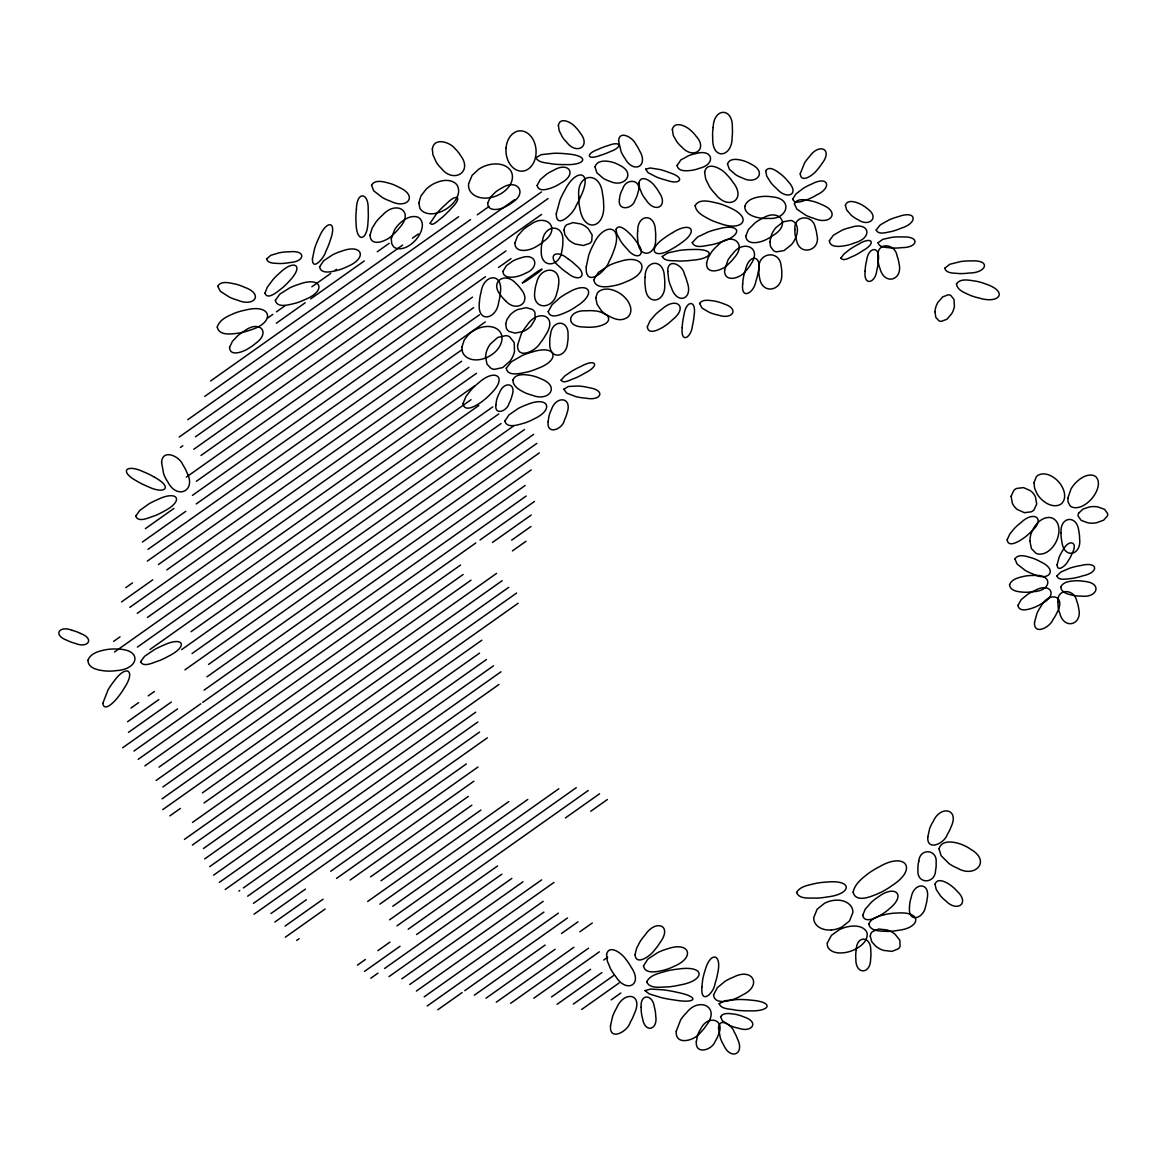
<?xml version="1.0" encoding="UTF-8"?>
<svg xmlns="http://www.w3.org/2000/svg" width="1166" height="1166" viewBox="0 0 1166 1166"><rect width="100%" height="100%" fill="white"/><g stroke="black" fill="none" stroke-linecap="round" stroke-linejoin="round"><path stroke-width="1.5" d="M558.499 285.16C561.925 265.367 539.887 265.848 536.593 282.959A36.554 32.123 -21.5 0 0 534.903 290.8C531.463 310.608 553.515 310.127 556.809 293.001A36.554 32.123 -21.5 0 0 558.499 285.16M267.889 317.881L272.873 314.354M276.415 311.847L284.766 305.944M311.847 286.778L330.707 273.427M334.963 270.425L336.537 269.302M276.284 323.23L305.201 302.766M310.681 298.89L364.288 260.951M377.259 251.769L389.153 243.344M210.638 380.961L402.62 245.093M412.429 238.156L418.332 233.972M204.735 396.425L458.661 216.716M187.799 419.687L470.568 219.572M477.288 214.821L488.977 206.542M179.214 437.031L514.585 199.692M180.409 447.467L182.814 445.762M195.422 436.842L541.505 191.924M193.76 449.304L548.093 198.541M200.989 455.469L512.603 234.949M513.332 234.424L541.563 214.442M186.312 477.127L505.986 250.909M196.369 481.281L485.479 276.692M498.509 267.466L511.029 258.619M145.356 528.664L173.953 508.434M192.434 495.361L472.536 297.126M142.427 542.015L185.802 511.32M196.223 503.945L473.673 307.605M147.98 549.375L479.488 314.776M147.31 561.123L465.744 335.779M466.677 335.123L485.318 321.933M125.768 587.649L132.487 582.898M158.43 564.533L461.342 350.164M121.541 601.918L152.746 579.837M166.782 569.912L461.678 361.212M129.834 607.34L468.907 367.377M137.238 613.374L476.486 373.295M113.612 641.373L120.054 636.811M147.397 617.47L474.577 385.917M114.487 652.027L471.006 399.719M137.384 647.115L478.862 405.447M149.962 649.477L492.795 406.861M191.049 631.695L498.727 413.945M181.619 649.637L501.089 423.564M192.04 653.543L513.681 425.925M130.927 708.083L138.681 702.588M148.199 695.854L154.378 691.482M184.957 669.838L524.525 429.525M127.531 721.754L158.853 699.585M208.539 664.431L533.634 434.364M128.435 732.394L171.315 702.049M206.98 676.805L536.899 443.342M122.605 747.8L177.582 708.899M204.079 690.141L539.319 452.904M133.959 751.05L200.785 703.754M202.724 702.384L531.244 469.898M138.171 759.343L525.181 485.464M144.846 765.902L526.172 496.046M159.013 767.155L475.83 542.948M479.998 540.004L534.509 501.424M156.098 780.491L460.57 565.029M492.431 542.481L531.23 515.022M162.832 787.006L463.106 574.517M511.626 540.179L530.967 526.493M162.074 798.827L471.035 580.172M512.413 550.906L526.041 541.257M162.73 809.641L496.585 573.38M169.857 815.879L180.336 808.461M202.403 792.851L502.196 580.683M204.021 802.98L508.74 587.343M192.448 822.453L516.611 593.042M184.432 839.403L518.156 603.23M192.39 845.044L481.835 640.207M203.423 848.527L479.547 653.12M204.662 858.919L486.455 659.504M209.749 866.6L493.524 665.786M213.553 875.2L500.972 671.791M219.368 882.356L498.975 684.471M225.198 889.512L475.728 712.207M238.913 891.072L239.744 890.489M243.373 887.924L477.841 722.002M247.658 896.173L479.576 732.044M253.474 903.329L487.359 737.816M254.013 914.231L466.385 763.934M270.949 913.532L305.463 889.104M330.692 871.25L477.943 767.039M274.855 922.044L306.381 899.729M336.522 878.406L473.877 781.191M285.043 926.11L323.055 899.219M350.106 880.068L468.324 796.407M285.349 937.173L325.168 908.999M370.54 876.89L471.851 805.196M296.689 940.423L299.094 938.732M381.02 880.753L480.946 810.035M367.669 901.478L508.857 801.567M379.868 904.131L527.775 799.453M392.767 906.273L558.82 788.755M389.604 919.799L576.295 787.662M396.965 925.862L588.218 790.519M357.452 965.113L365.381 959.501M377.886 950.64L389.954 942.099M408.173 929.215L497.532 865.974M565.393 817.949L599.572 793.769M364.448 971.424L380.291 960.23M381.107 959.633L400.04 946.238M416.612 934.52L501.876 874.179M590.768 811.259L607.34 799.541M370.773 978.23L378.017 973.114M384.561 968.48L511.845 878.406M388.992 976.612L522.98 881.802M401.818 978.828L541.651 879.864M409.762 984.483L553.937 882.458M416.408 991.056L543.196 901.333M424.162 996.843L543.895 912.118M427.222 1005.967L558.397 913.138M437.76 1009.785L462.115 992.543M464.738 990.692L567.536 917.948M474.3 995.21L545.163 945.058M561.473 933.514L577.986 921.825M485.989 998.213L555.176 949.255M579.793 931.823L592.284 922.991M496.279 1002.206L573.861 947.302M510.621 1003.343L588.568 948.177M533.809 998.213L599.353 951.82M551.489 996.974L590.623 969.281M603.697 960.026L607.719 957.184M557.042 1004.334L601.889 972.59M573.308 1004.086L614.263 975.111M581.645 1009.465L619.131 982.953M611.173 999.86L620.837 993.024M672.767 232.559C690.782 221.015 699.658 230.635 680.638 243.388A62.891 55.268 -21.5 0 1 672.753 248.475C654.738 260.018 645.862 250.399 664.882 237.645A62.891 55.268 -21.5 0 1 672.767 232.559M599.849 155.53C587.533 160.383 585.215 154.058 597.619 149.554A66.826 58.723 -21.5 0 1 608.39 145.488C620.706 140.62 623.023 146.96 610.62 151.449A66.826 58.723 -21.5 0 1 599.849 155.515M831.387 929.972C825.484 930.439 818.663 928.763 815.296 923.501A13.351 11.733 -21.5 0 1 813.751 917.598L817.147 909.232L824.42 903.358A24.428 21.469 -21.5 0 1 835.25 900.21C841.152 899.744 847.973 901.42 851.34 906.682A13.351 11.733 -21.5 0 1 852.885 912.57L849.489 920.951L842.216 926.824A24.428 21.469 -21.5 0 1 831.387 929.972M72.059 630.325C59.758 625.195 52.31 634.77 66.841 640.265A46.494 40.868 -21.5 0 0 75.411 643.428C87.698 648.573 95.16 638.983 80.614 633.488M154.524 477.244C173.442 487.446 164.916 494.763 148.271 486.747A87.304 76.723 -21.5 0 1 137.18 481.296C118.247 471.093 126.773 463.776 143.433 471.793A87.304 76.723 -21.5 0 1 154.524 477.244M567.609 258.575C556.124 248.664 546.154 256.097 559.578 266.737A63.97 56.216 -21.5 0 0 567.58 273.106C579.065 283.017 589.034 275.57 575.61 264.944A63.97 56.216 -21.5 0 0 567.609 258.575M505.534 300.697C516.13 313.071 532.468 302.664 520.881 289.008A36.889 32.415 -21.5 0 0 516.028 283.542C505.432 271.182 489.108 281.574 500.68 295.231A36.889 32.415 -21.5 0 0 505.534 300.697M72.059 630.325A46.494 40.868 -21.5 0 1 80.614 633.488M718.533 1028.427L720.369 1038.104A51.246 45.037 -21.5 0 0 723.576 1044.882C730.455 1060.652 745.234 1054.268 737.335 1038.615A51.246 45.037 -21.5 0 0 734.128 1031.852C732.263 1025.191 718.752 1016.475 718.533 1028.427M1029.855 540.674L1031.371 548.574L1036.093 553.34A9.43 8.279 -21.5 0 0 1039.795 554.171C1046.893 554.083 1052.548 548.414 1055.74 542.525A30.753 27.037 -21.5 0 0 1058.509 534.83C1059.763 528.941 1058.713 521.187 1052.723 518.287A9.43 8.279 -21.5 0 0 1049.021 517.456C1041.923 517.544 1036.268 523.213 1033.076 529.102A30.753 27.037 -21.5 0 0 1030.292 536.812L1029.855 540.674M418.827 202.942L419.833 208.044A11.514 10.115 -21.5 0 0 422.369 211.163C428.651 215.695 437.25 213.742 443.663 210.478A30.316 26.643 -21.5 0 0 451.242 205.114C456.168 200.479 460.716 193.017 457.67 186.166A11.514 10.115 -21.5 0 0 455.134 183.062C448.852 178.515 440.252 180.482 433.839 183.732A30.316 26.643 -21.5 0 0 426.26 189.096L420.941 195.903L418.827 202.942M535.894 157.774C538.619 163.182 546.927 162.628 552.145 163.925A92.945 81.693 -21.5 0 0 565.539 164.581C585.915 165.412 590.127 155.719 567.186 153.912A92.945 81.693 -21.5 0 0 553.792 153.271L541.155 154.67L535.894 157.774M677.067 165.499C678.131 172.087 687.459 170.892 692.342 170.236A35.344 31.059 -21.5 0 0 699.585 168.239C716.186 164.289 713.024 148.519 696.044 153.591A35.344 31.059 -21.5 0 0 688.8 155.588L680.857 159.931L677.067 165.499M724.552 270.454C724.275 283.557 741.43 277.945 745.949 270.731A34.266 30.112 -21.5 0 0 750.86 264.157C762.666 247.352 742.771 239.292 732.729 253.78A34.266 30.112 -21.5 0 0 727.832 260.353L724.552 270.454M876.191 229.935C878.45 235.547 887.253 232.049 891.771 231.451A56.813 49.919 -21.5 0 0 901.129 228.186C917.875 223.26 917.19 209.822 898.534 216.599A56.813 49.919 -21.5 0 0 889.177 219.864L880.388 224.776L876.191 229.935M217.751 286.326L220.418 291.354L229.571 297.228A56.711 49.832 -21.5 0 0 237.602 300.158C254.261 307.401 264.259 294.196 244.321 287.186A56.711 49.832 -21.5 0 0 236.29 284.256C230.708 283.251 221.059 279.957 217.751 286.326M618.578 140.969L621.128 151.769A50.08 44.002 -21.5 0 0 625.02 158.474C633.357 174.011 649.01 166.461 639.551 150.706A50.08 44.002 -21.5 0 0 635.674 144.001C633.036 137.807 619.306 129.455 618.578 140.969M865.128 271.022C863.394 286.807 875.549 282.988 876.788 270.454A54.408 47.806 -21.5 0 0 878.246 261.067C880.665 245.254 868.262 246.478 866.63 260.499A54.408 47.806 -21.5 0 0 865.172 269.885L865.128 271.022M485.537 356.913L487.024 364.215L490.915 368.237A10.086 8.862 -21.5 0 0 494.486 369.36L502.735 367.538L510.183 360.921A26.556 23.349 -21.5 0 0 514.468 351.636L514.25 342.615L509.571 336.726A10.086 8.862 -21.5 0 0 505.986 335.604L497.751 337.44L490.303 344.043A26.556 23.349 -21.5 0 0 486.018 353.327L485.537 356.913M769.895 241.77L770.551 246.609L773.495 250.617A8.249 7.244 -21.5 0 0 776.527 251.871L784.033 250.559L791.423 244.685A27.532 24.195 -21.5 0 0 795.912 237.223C797.923 232.296 798.564 225.3 793.813 221.7A8.249 7.244 -21.5 0 0 790.781 220.447L783.275 221.759L775.886 227.647A27.532 24.195 -21.5 0 0 771.396 235.095L769.895 241.77M495.841 405.01C494.603 416.218 507.458 410.694 508.974 403.553A34.718 30.52 -21.5 0 0 511.991 395.828C516.757 382.433 503.639 381.282 499.529 392.694A34.718 30.52 -21.5 0 0 496.512 400.404L495.841 405.01M792.676 199.138C794.746 205.114 803.884 200.494 808.111 199.299A51.872 45.591 -21.5 0 0 816.608 194.984C832.349 187.857 828.472 175.192 811.944 183.922A51.872 45.591 -21.5 0 0 803.447 188.222L795.81 194.066L792.676 199.138M909.509 906.769C907.687 923.749 923.895 918.823 925.629 906.055A40.183 35.315 -21.5 0 0 927.13 899.03C930.73 881.583 913.721 882.166 911.185 897.456A40.183 35.315 -21.5 0 0 909.669 904.481L909.509 906.769M635.033 954.648C636.053 966.541 650.847 955.522 654.272 950.363A52.12 45.809 -21.5 0 0 659.679 943.119C673.205 925.352 655.875 918.706 645.221 934.826A52.12 45.809 -21.5 0 0 639.813 942.07L636.636 948.25L635.033 954.648M646.693 981.83C649.826 989.54 661.807 986.742 668.526 986.902A78.749 69.202 -21.5 0 0 679.865 985.008C705.619 980.679 705.926 964.938 678.175 969.063A78.749 69.202 -21.5 0 0 666.835 970.943C659.839 973.202 650.191 974.557 646.693 981.83M745.774 236.042C746.517 245.924 760.276 242.674 766.164 239.569A36.554 32.123 -21.5 0 0 773.656 235.022C791.685 224.207 779.048 207.665 762.447 218.406A36.554 32.123 -21.5 0 0 754.941 222.954L748.412 229.571L745.774 236.042M595.797 297.869L597.05 304.195L601.248 310.55A34.732 30.52 -21.5 0 0 607.632 315.767C612.675 323.754 598.289 326.888 592.692 327.107A42.85 37.662 -21.5 0 1 584.326 327.034C563.892 327.063 567.929 309.748 586.061 310.812A42.85 37.662 -21.5 0 1 594.412 310.885C605.868 310.928 615.152 324.644 626.9 317.75A8.118 7.142 -21.5 0 0 629.494 315.17C632.89 309.456 629.494 302.446 625.428 298.073A34.732 30.52 -21.5 0 0 619.029 292.841C613.418 289.489 605.795 287.317 599.761 290.859A8.118 7.142 -21.5 0 0 597.181 293.438L595.797 297.869M695.14 205.653C696.102 212.955 704.279 216.424 710.007 219.631A73.152 64.29 -21.5 0 0 720.151 223.493C742.072 231.961 754.315 218.042 728.852 207.271A73.152 64.29 -21.5 0 0 718.693 203.423C711.624 202.053 699.454 197.652 695.14 205.653M696.321 1041.617C695.053 1055.157 712.178 1050.216 715.181 1041.311A31.395 27.59 -21.5 0 0 718.358 1034.912C725.791 1018.516 707.121 1014.916 700.795 1028.849A31.395 27.59 -21.5 0 0 697.618 1035.248L696.321 1041.617M701.874 987.15C700.547 1005.588 713.84 993.315 715.122 983.332A74.493 65.471 -21.5 0 0 717.673 973.26C722.22 953.453 710.356 951.019 705.124 970.272A74.493 65.471 -21.5 0 0 702.588 980.344L701.874 987.15M853.118 892.136C856.004 904.146 873.553 895.575 880.869 892.369A71.199 62.57 -21.5 0 0 892.019 885.606C918.735 868.466 904.976 851.559 879.324 866.804A71.199 62.57 -21.5 0 0 868.189 873.567C861.995 878.435 854.751 883.974 853.118 892.136M862.709 915.295C864.56 924.405 877.43 917.132 882.225 914.173A49.074 43.127 -21.5 0 0 889.41 908.708C906.754 894.628 894.92 884.44 878.698 896.639A49.074 43.127 -21.5 0 0 871.512 902.105L865.259 909.159L862.709 915.295M264.944 293.205C267.801 300.974 278.732 290.494 282.638 287.667A67.103 58.97 -21.5 0 0 289.153 281.239C305.055 264.799 293.788 258.939 279.446 273.223A67.103 58.97 -21.5 0 0 272.931 279.665L267.262 287.273L264.944 293.205M667.783 271.503L668.73 280.015A53.14 46.698 -21.5 0 0 671.368 287.594C677.082 305.419 693.653 299.268 687.109 281.968A53.14 46.698 -21.5 0 0 684.471 274.389C683.159 265.003 667.171 257.074 667.783 271.503M682.197 327.631C680.623 344.466 691.453 337.338 692.415 325.795A71.694 63.008 -21.5 0 0 694.047 315.724C696.904 298.962 685.797 300.172 683.961 315.17A71.694 63.008 -21.5 0 0 682.329 325.227L682.197 327.631M870.244 936.152L871.76 941.691L875.753 946.194A26.687 23.466 -21.5 0 0 883.624 950.407L892.063 951.369L898.388 948.789A6.865 6.034 -21.5 0 0 900.079 946.384L899.875 940.306L895.065 934.199A26.687 23.466 -21.5 0 0 887.195 929.987L878.77 929.025L872.445 931.605A6.865 6.034 -21.5 0 0 870.74 934.01L870.244 936.152M1057.096 564.84C1057.373 573.308 1066.686 564.533 1068.129 560.904A44.556 39.148 -21.5 0 0 1072.108 553.544C1078.827 541.024 1068.377 539.086 1063.042 550.046A44.556 39.148 -21.5 0 0 1059.063 557.406L1057.096 564.84M217.255 327.136C219.208 336.537 232.879 333.811 239.875 332.951A57.994 50.969 -21.5 0 0 250.675 329.905C275.657 322.472 271.911 303.32 245.691 310.025A57.994 50.969 -21.5 0 0 234.891 313.071C228.172 316.015 219.427 319.367 217.255 327.136M548.122 421.626C546.417 435.661 562.843 429.35 564.475 419.949A36.948 32.473 -21.5 0 0 566.953 413.347C572.914 396.775 555.993 395.318 551.416 409.674A36.948 32.473 -21.5 0 0 548.938 416.277L548.122 421.626M514.818 243.169C515.27 254.159 530.443 250.486 536.491 246.449A36.671 32.225 -21.5 0 0 543.852 241.245C561.633 228.536 546.417 212.562 530.355 224.659A36.671 32.225 -21.5 0 0 523.009 229.862L517.529 236.1L514.818 243.169M578.744 196.121L578.7 197.856A61.711 54.234 -21.5 0 0 579.837 208.291C583.86 233.856 605.65 228.142 603.624 204.298A61.711 54.234 -21.5 0 0 602.501 193.862C600.403 170.498 576.587 172.918 578.744 196.121M641.154 1007.22L641.154 1009.45A47.66 41.889 -21.5 0 0 642.568 1018.588C644.973 1033.557 658.134 1029.928 655.715 1015.878A47.66 41.889 -21.5 0 0 654.301 1006.754C652.741 994.263 640.017 993.199 641.154 1007.22M927.786 836.94C926.678 851.778 944.533 843.455 947.2 834.667A42.034 36.933 -21.5 0 0 950.902 827.277C959.968 808.65 940.496 804.992 933.383 821.141A42.034 36.933 -21.5 0 0 929.666 828.545L927.786 836.94M479.415 302.402C476.675 323.682 496.643 319.63 498.64 302.315A51.246 45.037 -21.5 0 0 500.199 293.628C503.989 272.144 483.54 273.369 481.062 292.287A51.246 45.037 -21.5 0 0 479.503 300.974L479.415 302.402M563.95 229.979L564.927 234.789L568.294 239.482A24.705 21.717 -21.5 0 0 575.45 244.073L583.466 245.501L589.836 243.271A7.127 6.267 -21.5 0 0 591.73 240.983L592.153 234.949L588.174 228.623A24.705 21.717 -21.5 0 0 581.018 224.018L573.002 222.604L566.632 224.819A7.127 6.267 -21.5 0 0 564.738 227.122L563.95 229.979M616.027 229.396L616.901 233.958L620.574 240.925A67.118 58.985 -21.5 0 0 627.119 248.956C636.651 261.505 647.626 255.267 636.753 242.134A67.118 58.985 -21.5 0 0 630.208 234.104C627.235 231.291 618.723 222.75 616.027 229.396M877.969 256.637L878.173 261.461A39.411 34.63 -21.5 0 0 880.053 268.734C884.644 286.02 903.358 280 898.957 263.312A39.411 34.63 -21.5 0 0 897.091 256.039C895.284 243.096 876.395 241.595 877.969 256.637M939.053 848.877L941.108 855.669L948.978 863.569A47.31 41.582 -21.5 0 0 957.359 868.116C974.893 878.639 991.508 861.193 970.812 849.344A47.31 41.582 -21.5 0 0 962.431 844.796C955.406 841.881 941.618 838.922 939.053 848.877M1061.089 532.891L1061.06 534.13A42.442 37.297 -21.5 0 0 1061.862 541.607C1063.844 559.651 1081.844 555.351 1079.599 538.634A42.442 37.297 -21.5 0 0 1078.812 531.171C1077.224 514.366 1059.661 516.276 1061.089 532.891M537.162 185.438C538.532 193.046 549.55 188.717 554.229 186.793A40.11 35.242 -21.5 0 0 561.123 182.945C577.666 174.259 568.687 161.039 553.471 170.353A40.11 35.242 -21.5 0 0 546.562 174.2L540.252 179.622L537.162 185.438M713.548 994.962C714.539 1004.611 728.196 1001.375 734.332 999A41.67 36.627 -21.5 0 0 742.742 994.831C762.753 985.357 752.391 967.066 733.443 977.166A41.67 36.627 -21.5 0 0 725.019 981.349L717.323 987.689L713.548 994.962M742.655 283.877C740.876 300.945 754.183 292.433 755.743 281.735A60.588 53.242 -21.5 0 0 758.046 272.655C762.899 255.31 749.213 252.774 745.482 269.812A60.588 53.242 -21.5 0 0 743.179 278.893L742.655 283.877M934.972 311.774L935.846 317.429L938.922 320.796A5.757 5.058 -21.5 0 0 941.385 321.35L946.909 319.251L951.777 313.61A24.02 21.105 -21.5 0 0 954.415 306.221L953.992 299.4L950.654 295.348A5.757 5.058 -21.5 0 0 948.191 294.794L942.667 296.893L937.799 302.533A24.02 21.105 -21.5 0 0 935.161 309.923L934.972 311.774M461.911 347.147L462.392 351.564A13.598 11.951 -21.5 0 0 466.036 356.811C471.458 360.906 478.978 360.44 485.071 358.195A26.789 23.539 -21.5 0 0 495.288 351.841C499.791 347.599 503.362 341.099 501.511 334.788A13.598 11.951 -21.5 0 0 497.867 329.541C492.431 325.445 484.91 325.926 478.832 328.156A26.789 23.539 -21.5 0 0 468.601 334.511L464.199 340.049L461.911 347.147M370.074 235.08C370.278 248.081 387.608 240.779 392.709 234.92A43.055 37.837 -21.5 0 0 399.209 228.07C415.183 211.061 395.857 199.809 382.448 215.244A43.055 37.837 -21.5 0 0 375.948 222.094L372.1 228.259L370.074 235.08M704.628 172.276L705.707 179.083L709.584 186.866A56.813 49.919 -21.5 0 0 715.545 194.197C728.24 210.988 747.275 199.692 732.773 181.998A56.813 49.919 -21.5 0 0 726.812 174.667C722.177 168.779 706.756 160.267 704.628 172.276M1057.956 602.108L1058.13 606.757A36.889 32.415 -21.5 0 0 1059.923 613.753C1064.441 630.383 1082.806 624.495 1078.652 608.39A36.889 32.415 -21.5 0 0 1076.845 601.394C1074.994 588.845 1056.585 587.635 1057.956 602.108M102.783 703.36C104.27 713.067 115.726 700.3 118.305 696.729A73.881 64.932 -21.5 0 0 124.441 687.809C136.131 670.188 126.278 664.008 114.21 680.944A73.881 64.932 -21.5 0 0 108.074 689.864L102.783 703.36M161.593 462.567L163.706 474.125A50.604 44.468 -21.5 0 0 167.831 481.952C176.97 500.083 196.719 491.003 186.895 472.522A50.604 44.468 -21.5 0 0 182.77 464.695C179.477 455.993 162.161 448.4 161.593 462.567M558.368 125.389L559.184 130.65L562.158 136.655A43.506 38.23 -21.5 0 0 566.763 142.31C576.558 155.238 591.293 146.493 580.129 132.837A43.506 38.23 -21.5 0 0 575.538 127.196C571.938 122.634 560.03 116.134 558.368 125.389M619.438 199.313C617.339 211.41 632.57 209.297 635.033 200.188A28.275 24.85 -21.5 0 0 637.962 192.507C642.801 179.71 626.171 177.247 622.761 188.775A28.275 24.85 -21.5 0 0 619.816 196.456L619.438 199.313M517.587 345.151C517.004 360.265 536.039 350.937 540.091 343.139A47.136 41.422 -21.5 0 0 545.513 335.254C558.878 315.476 537.599 308.159 526.872 325.591A47.136 41.422 -21.5 0 0 521.45 333.476L517.587 345.151M586.236 266.781C584.909 288.789 606.101 271.43 609.148 261.315A70.222 61.711 -21.5 0 0 613.724 250.909C624.247 223.887 603.114 222.356 593.275 244.875A70.222 61.711 -21.5 0 0 588.699 255.281L586.236 266.781M610.518 1025.628C609.06 1041.952 627.935 1031.458 630.296 1022.203A51.246 45.037 -21.5 0 0 634.231 1013.968C643.982 993.461 623.912 990.211 616.537 1008.167A51.246 45.037 -21.5 0 0 612.616 1016.402L610.518 1025.628M800.24 173.734C800.896 184.068 813.868 174.579 816.856 170.207A45.824 40.271 -21.5 0 0 821.666 163.983C833.69 148.752 818.94 142.777 809.437 156.667A45.824 40.271 -21.5 0 0 804.613 162.89L800.24 173.734M1033.994 482.666L1034.577 488.088L1037.011 493.743A34.178 30.039 -21.5 0 0 1041.952 499.806C1046.485 503.96 1053.204 507.341 1059.369 504.965A7.535 6.617 -21.5 0 0 1062.226 502.94C1066.38 498.086 1064.602 490.871 1061.599 485.901A34.178 30.039 -21.5 0 0 1056.673 479.838C1052.126 475.684 1045.406 472.303 1039.256 474.679A7.535 6.617 -21.5 0 0 1036.385 476.705L1033.994 482.666M794.906 229.571L794.95 233.127A34.135 29.995 -21.5 0 0 796.495 240.181C799.599 256.826 821.258 250.675 816.87 234.949A34.135 29.995 -21.5 0 0 815.325 227.88C813.241 214.019 793.434 214.661 794.906 229.571M1034.519 622.294C1033.615 635.893 1050.07 627.191 1052.825 619.846A42.384 37.254 -21.5 0 0 1056.862 612.835C1066.832 595.345 1048.832 590.914 1041.063 606.247A42.384 37.254 -21.5 0 0 1037.026 613.258L1034.519 622.294M312.444 258.779C312.065 272.305 324.687 257.088 325.708 251.608A85.22 74.901 -21.5 0 0 330.328 240.167C337.586 219.951 326.189 220.199 319.178 237.237A85.22 74.901 -21.5 0 0 314.558 248.679L312.444 258.779M432.338 149.131L432.921 154.699L436.157 161.972A43.055 37.837 -21.5 0 0 441.593 168.647C453.559 183.776 473.294 171.912 460.439 155.311A43.055 37.837 -21.5 0 0 455.002 148.636C449.799 141.917 433.752 136.918 432.338 149.131M548.195 311.672C550.512 320.461 563.586 313.246 568.95 310.958A58.97 51.829 -21.5 0 0 577.418 305.711C597.764 292.506 587.751 280.7 568.323 292.549A58.97 51.829 -21.5 0 0 559.855 297.782L552.057 304.72L548.195 311.672M935.015 884.178L936.254 889.571L940.568 895.94A47.485 41.728 -21.5 0 0 945.932 900.997C957.097 912.57 970.258 903.373 957.067 891.145A47.485 41.728 -21.5 0 0 951.718 886.102C947.725 882.939 937.566 876.672 935.015 884.178M504.878 421.101C506.962 429.219 519.249 424.366 524.875 422.937A55.72 48.972 -21.5 0 0 533.78 419.046C554.827 409.441 548.282 395.668 527.265 404.529A55.72 48.972 -21.5 0 0 518.345 408.421L508.886 414.95L504.878 421.101M794.381 203.788L796.844 209.108L805.852 215.287A53.14 46.698 -21.5 0 0 813.868 218.334C830.483 225.81 841.225 211.848 821.301 204.444A53.14 46.698 -21.5 0 0 813.3 201.397C807.557 200.231 797.69 197.156 794.381 203.788M606.539 954.56L607.326 961.046L610.547 968.786A62.789 55.181 -21.5 0 0 615.633 976.365C626.361 993.826 643.515 984.862 631.068 967.051A62.789 55.181 -21.5 0 0 625.996 959.472C622.571 954.021 609.046 943.352 606.539 954.56M506.044 148.067L505.957 149.496A33.901 29.806 -21.5 0 0 507.093 157.993C508.959 164.493 514.264 171.067 521.537 171.183A10.188 8.949 -21.5 0 0 525.764 170.396C532.687 167.525 535.908 159.611 536.068 152.527A33.901 29.806 -21.5 0 0 534.946 144.03C533.066 137.53 527.761 130.956 520.502 130.84A10.188 8.949 -21.5 0 0 516.276 131.627C509.819 134.279 506.554 141.45 506.044 148.067M845.379 205.26L846.633 209.88L850.976 214.996A37.006 32.517 -21.5 0 0 858.336 219.849C869.078 227.268 879.878 217.605 867.591 208.845A37.006 32.517 -21.5 0 0 860.217 203.992C855.99 201.98 847.332 199.036 845.379 205.26M1017.947 605.387C1019.099 613.039 1030.234 608.973 1034.942 607.151A40.11 35.242 -21.5 0 0 1041.938 603.463C1058.641 595.199 1050.172 581.688 1034.665 590.666A40.11 35.242 -21.5 0 0 1027.654 594.354L1021.197 599.645L1017.947 605.387M643.53 965.842C644.944 974.936 658.251 971.482 664.46 970.025A50.604 44.468 -21.5 0 0 673.831 966.425C695.81 957.49 689.587 940.875 667.185 948.935A50.604 44.468 -21.5 0 0 657.799 952.535L647.815 959.137L643.53 965.842M1067.852 498.13L1068.085 502.065L1070.082 505.738A7.768 6.836 -21.5 0 0 1072.88 507.399C1079.439 508.988 1085.75 504.703 1090.225 500.331A32.05 28.173 -21.5 0 0 1095.209 493.816C1097.993 488.948 1100.369 481.791 1096.142 477.054A7.768 6.836 -21.5 0 0 1093.344 475.393C1086.785 473.804 1080.474 478.089 1075.999 482.462A32.05 28.173 -21.5 0 0 1071.015 488.977L1067.852 498.13M556.299 213.597C555.92 230.679 574.036 212.941 576.135 205.58A82.611 72.598 -21.5 0 0 581.134 195.626C593.028 169.959 575.683 168.356 565.014 189.985A82.611 72.598 -21.5 0 0 560.03 199.94L556.299 213.597M727.482 163.954L729.464 169.405L735.95 174.915A38.405 33.741 -21.5 0 0 742.553 178.019C756.297 185.35 767.694 172.189 751.283 164.26A38.405 33.741 -21.5 0 0 744.68 161.156C739.463 159.494 729.887 157.162 727.482 163.954M319.571 266.941C321.16 275.147 333.345 271.284 338.942 269.944A50.036 43.973 -21.5 0 0 347.643 266.446C368.062 257.832 362.145 243.33 341.492 251.215A50.036 43.973 -21.5 0 0 332.791 254.698L323.536 260.863L319.571 266.941M468.586 183.776L468.557 186.152A14.706 12.928 -21.5 0 0 471.108 192.463C475.713 197.899 483.628 198.861 490.288 197.666A28.159 24.748 -21.5 0 0 502.196 192.886C507.837 189.169 512.88 183.004 512.428 175.891A14.706 12.928 -21.5 0 0 509.892 169.566C505.272 164.129 497.357 163.182 490.711 164.377A28.159 24.748 -21.5 0 0 478.789 169.157L472.128 175.337L468.586 183.776M676.236 1031.254C675.027 1046.237 694.921 1040.582 700.372 1032.624A39.411 34.645 -21.5 0 0 706.348 1025.366C720.85 1006.885 698.959 996.507 686.628 1012.627A39.411 34.645 -21.5 0 0 680.638 1019.886L676.236 1031.254M135.722 516.203C138.535 523.33 149.904 517.048 155.151 515.62A66.666 58.592 -21.5 0 0 163.867 511.32C184.563 500.753 177.961 489.647 157.672 499.544A66.666 58.592 -21.5 0 0 148.957 503.843L139.687 510.489L135.722 516.203M505.68 323.725L506.467 328.535A9.459 8.308 -21.5 0 0 509.105 331.45L515.139 333.141L523.578 331.275A21.556 18.948 -21.5 0 0 531.098 325.955L535.296 318.872L534.859 312.284A9.459 8.308 -21.5 0 0 532.221 309.369L526.187 307.664L517.748 309.529A21.556 18.948 -21.5 0 0 510.227 314.849L507.093 319.207L505.68 323.725M593.829 279.621C595.01 289.736 609.658 286.676 616.566 285.145A52.951 46.538 -21.5 0 0 626.842 281.443C650.861 272.261 644.565 253.284 619.875 261.476A52.951 46.538 -21.5 0 0 609.599 265.163L598.595 272.217L593.829 279.621M391.28 238.797L391.718 243.636L393.438 246.536A8.235 7.229 -21.5 0 0 396.251 248.3C402.736 250.165 409.251 246.157 413.857 241.901A30.71 26.993 -21.5 0 0 418.988 235.547C421.917 230.722 424.307 223.581 420.124 218.756A8.235 7.229 -21.5 0 0 417.326 216.993C410.826 215.142 404.31 219.135 399.719 223.406A30.71 26.993 -21.5 0 0 394.589 229.746L391.28 238.797M638.983 182.712L639.551 187.93L642.102 194.081A47.485 41.728 -21.5 0 0 646.183 200.086C654.84 213.888 668.978 206.397 659.023 192.23A47.485 41.728 -21.5 0 0 654.942 186.239C652.056 181.721 641.052 173.719 638.983 182.712M868.772 923.982C870.244 931.838 881.598 930.993 887.778 931.415A58.329 51.26 -21.5 0 0 897.951 930.381C920.79 928.005 922.7 911.2 897.514 913.022A58.329 51.26 -21.5 0 0 887.341 914.042C880.767 915.704 871.76 917.03 868.772 923.982M1011.111 496.293L1012.423 503.464A21.003 18.452 -21.5 0 0 1017.393 509.557L1024.433 512.676L1031.312 511.801A8.614 7.564 -21.5 0 0 1033.98 509.906L1036.734 503.96L1035.423 496.803A21.003 18.452 -21.5 0 0 1030.453 490.697L1023.413 487.592L1016.533 488.467A8.614 7.564 -21.5 0 0 1013.866 490.347L1011.111 496.293M463.004 403.509C464.476 414.032 479.051 403.99 483.54 400.375A59.437 52.237 -21.5 0 0 490.813 393.714C508.478 376.531 494.85 368.019 478.73 382.798A59.437 52.237 -21.5 0 0 471.458 389.459L465.934 396.498L463.004 403.509M796.597 892.456C799.162 899.802 810.53 897.674 816.783 898.141A76.125 66.899 -21.5 0 0 827.539 896.902C851.778 894.133 853.381 879.514 826.913 882.05A76.125 66.899 -21.5 0 0 816.156 883.289C809.452 885.081 800.357 885.854 796.597 892.456M827.321 942.988L827.292 944.795A9.284 8.162 -21.5 0 0 828.428 948.075C832.641 953.686 840.759 953.511 846.982 952.228A30.986 27.226 -21.5 0 0 855.305 949.255C860.974 946.282 867.387 941.268 867.212 934.214A9.284 8.162 -21.5 0 0 866.076 930.934C861.863 925.323 853.731 925.513 847.507 926.781A30.986 27.226 -21.5 0 0 839.185 929.754L831.402 935.409L827.321 942.988M706.611 262.991C705.692 275.803 722.935 270.556 728.007 264.376A36.875 32.415 -21.5 0 0 733.924 258.109C748.383 242.353 729.858 231.568 717.556 245.647A36.875 32.415 -21.5 0 0 711.624 251.914L708.199 257.613L706.611 262.991M744.797 206.397C744.52 213.917 753.557 216.891 759.605 217.969A36.991 32.517 -21.5 0 0 768.511 218.392C787.808 220.039 793.871 198.322 771.834 196.85A36.991 32.517 -21.5 0 0 762.928 196.427C756.18 197.054 746.954 198.92 744.797 206.397M758.993 268.369L758.891 269.623A34.266 30.112 -21.5 0 0 759.474 277.173C761.719 295.581 782.954 291.034 781.745 273.995A34.266 30.112 -21.5 0 0 781.162 266.446C780.331 249.495 757.667 252.002 758.993 268.369M512.894 380.043C512.792 386.238 519.336 389.838 524.132 392.344A45.139 39.659 -21.5 0 0 532.235 395.216C549.142 402.241 560.788 386.004 540.616 378.688A45.139 39.659 -21.5 0 0 532.512 375.816C526.289 374.592 515.911 372.697 512.894 380.043M594.995 166.811L596.846 172.757L603.361 178.398A33.741 29.646 -21.5 0 0 610.095 181.357C624.276 188.222 636.432 173.253 619.729 165.324A33.741 29.646 -21.5 0 0 612.981 162.365C607.209 160.646 597.24 159.523 594.995 166.811M672.33 129.339L673.336 135.562L676.776 141.611A42.442 37.297 -21.5 0 0 681.95 147.135C692.968 159.742 708.491 149.612 695.956 136.014A42.442 37.297 -21.5 0 0 690.782 130.475C686.482 126.176 674.677 120.419 672.33 129.339M692.269 242.572C694.98 249.451 706.13 245.239 711.77 244.743A70.558 62.002 -21.5 0 0 721.36 241.901C743.573 235.182 740.92 222.531 717.906 229.046A70.558 62.002 -21.5 0 0 708.316 231.888L697.647 236.975L692.269 242.572M645.002 990.575L649.112 993.869L661.282 997.615A139.847 122.896 -21.5 0 0 674.983 1000.093C695.781 1003.78 700.795 997.134 677.373 992.368A139.847 122.896 -21.5 0 0 663.673 989.876L650.613 989.045L645.002 990.575M1009.523 584.749C1010.106 591.614 1019.609 591.876 1024.885 592.27A42.442 37.297 -21.5 0 0 1033.236 591.643C1051.645 591.162 1053.568 573.687 1033.353 575.479A42.442 37.297 -21.5 0 0 1025.001 576.106C1019.405 577.345 1011.826 578.73 1009.523 584.749M502.983 271.357C502.881 278.572 512.967 277.683 517.733 276.298A31.132 27.357 -21.5 0 0 525.662 273.15C540.397 267.655 536.214 251.929 520.561 258.007A31.132 27.357 -21.5 0 0 512.646 261.155L506.306 265.746L502.983 271.357M645.119 277.362L644.987 278.703A45.139 39.659 -21.5 0 0 645.308 286.821C646.241 306.571 665.946 302.65 664.693 284.635A45.139 39.659 -21.5 0 0 664.372 276.517C663.804 258.152 644.711 259.508 645.119 277.362M266.562 258.969C267.845 264.041 275.482 263.079 279.607 263.545A51.931 45.634 -21.5 0 0 289.78 262.569C305.201 261.65 306.352 250.005 289.591 251.783A51.931 45.634 -21.5 0 0 279.403 252.745L270.862 255.281L266.562 258.969M637.685 231.174L637.554 232.471A46.115 40.533 -21.5 0 0 637.787 240.342C638.356 259.493 656.735 255.922 655.613 238.505A46.115 40.533 -21.5 0 0 655.379 230.62C655.146 212.868 637.35 213.859 637.685 231.174M1014.945 558.893L1017.043 564.009L1025.308 570.451A55.166 48.476 -21.5 0 0 1032.784 573.92C1048.205 582.242 1058.99 570.101 1040.451 561.735A55.166 48.476 -21.5 0 0 1032.989 558.266C1027.669 556.809 1018.603 552.961 1014.945 558.893M275.365 300.318C277.027 308.815 289.926 304.399 295.741 303.16A57.09 50.182 -21.5 0 0 305.069 299.56C326.961 290.728 321.364 276.021 299.181 284.212A57.09 50.182 -21.5 0 0 289.838 287.827L279.796 294.138L275.365 300.318M487.694 203.001C487.373 212.416 500.578 209.691 505.782 206.571A32.415 28.48 -21.5 0 0 512.355 202.447C528.183 192.579 516.611 178.179 502.109 187.915A32.415 28.48 -21.5 0 0 495.535 192.055L490.478 197.127L487.694 203.001M1060.783 586.964C1061.06 592.94 1068.858 594.369 1073.536 595.476A40.183 35.315 -21.5 0 0 1081.188 596.088C1097.57 598.289 1102.832 582.738 1084.016 581.353A40.183 35.315 -21.5 0 0 1076.364 580.741C1071 581.12 1063.29 581.28 1060.783 586.964M371.531 185.219L373.718 190.816L382.521 197.637A54.671 48.039 -21.5 0 0 390.508 201.179C407.021 209.72 418.783 195.946 398.947 187.289A54.671 48.039 -21.5 0 0 390.96 183.747C385.159 182.217 375.263 178.602 371.531 185.219M647.334 326.772C648.136 336.274 661.545 328.433 665.771 325.314A49.482 43.492 -21.5 0 0 672.461 319.776C688.902 306.745 676.018 296.251 662.011 309.092A49.482 43.492 -21.5 0 0 655.307 314.631L650.162 320.621L647.334 326.772M356.402 209.282L356.242 210.769A90.059 79.142 -21.5 0 0 356.053 222.939C356.475 243.694 367.421 240.881 367.975 222.138A90.059 79.142 -21.5 0 0 368.164 209.967C369.01 191.982 356.665 190.641 356.402 209.282M956.47 283.863C957.126 290.48 965.273 292.928 970.418 295.421A65.136 57.251 -21.5 0 0 979.557 298.146C999.277 304.166 1008.765 291.748 985.809 284.038A65.136 57.251 -21.5 0 0 976.685 281.312C970.403 280.554 960.711 277.625 956.47 283.863M229.556 347.366C229.673 357.073 243.446 351.782 248.227 348.619A40.723 35.782 -21.5 0 0 255.062 343.781C271.693 332.383 259.275 319.513 244.583 330.896A40.723 35.782 -21.5 0 0 237.747 335.735L232.471 341.303L229.556 347.366M1007.176 539.785C1008.124 548.72 1020.702 540.368 1024.535 537.453A51.246 45.037 -21.5 0 0 1030.861 531.944C1046.427 518.957 1034.213 509.819 1021.066 522.557A51.246 45.037 -21.5 0 0 1014.741 528.067L1009.873 533.911L1007.176 539.785M840.919 258.05C843.339 262.233 850.684 256.811 854.197 255.777A67.803 59.597 -21.5 0 0 862.855 250.69C876.963 242.805 871.731 235.984 858.642 244.175A67.803 59.597 -21.5 0 0 849.985 249.262L843.995 253.94L840.919 258.05M765.727 170.921L766.689 175.993L770.755 182.508A56.813 49.919 -21.5 0 0 776.935 188.877C786.773 200.275 800.605 194.547 787.939 181.269A56.813 49.919 -21.5 0 0 781.759 174.9C777.955 172.014 769.298 164.668 765.727 170.921M140.576 661.647C143.447 668.307 154.539 661.792 159.655 660.524A73.4 64.509 -21.5 0 0 168.4 656.254C189.14 645.877 183.193 635.718 162.846 645.527A73.4 64.509 -21.5 0 0 154.116 649.783L144.715 656.225L140.576 661.647M87.96 660.218C87.931 668.89 99.518 670.406 106.164 671.033A47.31 41.582 -21.5 0 0 116.308 670.625C138.943 669.488 142.82 649.243 117.358 649.068A47.31 41.582 -21.5 0 0 107.199 649.477C100.159 650.788 90.773 652.668 87.96 660.218M829.376 240.721C829.959 248.518 841.444 246.332 846.735 245.385A42.85 37.662 -21.5 0 0 854.853 242.82C873.596 237.616 869.166 220.986 850.349 227.545A42.85 37.662 -21.5 0 0 842.231 230.11L833.398 235.211L829.376 240.721M430.137 223.202C432.44 227.21 439.145 219.193 441.929 217.634A94.577 83.107 -21.5 0 0 451.563 208.058C463.194 196.617 456.62 193.148 446.374 203.802A94.577 83.107 -21.5 0 0 436.74 213.363L430.137 223.202M699.585 303.481L702.121 308.145L709.292 312.357A48.36 42.501 -21.5 0 0 718.781 315.214C732.452 319.95 739.958 308.873 723.853 303.874A48.36 42.501 -21.5 0 0 714.364 301.017C709.715 300.536 702.53 298.715 699.585 303.481M944.781 268.224C946.122 273.893 954.706 272.946 959.297 273.587A60.588 53.242 -21.5 0 0 969.369 273.004C986.319 273.033 991.814 259.683 970.943 260.922A60.588 53.242 -21.5 0 0 960.857 261.519L949.751 264.274L944.781 268.224M713.155 127.56L712.936 129.076A57.746 50.75 -21.5 0 0 712.717 138.302C712.062 160.791 732.525 157.41 732.117 137.136A57.746 50.75 -21.5 0 0 732.335 127.896C733.312 107.141 713.621 107.345 713.155 127.56M720.588 1016.723L722.366 1020.818L729.814 1025.512A44.993 39.542 -21.5 0 0 738.938 1028.31C752.099 1032.916 759.591 1021.941 744.068 1016.985A44.993 39.542 -21.5 0 0 734.93 1014.201C730.397 1013.691 723.401 1012.03 720.588 1016.723M506.277 368.223C507.662 377.288 521.537 373.018 527.702 371.939A61.375 53.928 -21.5 0 0 537.759 368.441C561.21 359.959 556.313 344.087 532.264 352.015A61.375 53.928 -21.5 0 0 522.208 355.513L511.276 361.839L506.277 368.223M856.208 949.78L856.033 950.917A43.536 38.259 -21.5 0 0 855.873 959.108C855.465 974.922 870.579 974.543 870.623 959.108A43.536 38.259 -21.5 0 0 870.769 950.902C871.396 936.4 856.937 934.491 856.208 949.78M563.848 389.182L566.589 393.059L575.567 396.542A58.3 51.231 -21.5 0 0 585.915 398.174C601.015 401.235 606.349 390.348 588.903 387.651A58.3 51.231 -21.5 0 0 578.54 386.019L568.454 386.471L563.848 389.182M662.244 256.462C664.737 262.088 674.05 260.251 679.253 261.053A92.231 81.052 -21.5 0 0 692.735 260.164C713.505 258.59 715.793 248.62 692.91 249.509A92.231 81.052 -21.5 0 0 679.443 250.399L668.074 252.847L662.244 256.462M1056.892 575.873C1058.539 581.338 1067.444 578.54 1071.773 578.496A62.337 54.787 -21.5 0 0 1082.675 575.873C1099.611 572.346 1098.124 561.006 1080.634 565.568A62.337 54.787 -21.5 0 0 1069.732 568.192L1060.885 572.025L1056.892 575.873M878.056 242.732C879.193 247.95 887.137 247.236 891.334 247.994A58.3 51.231 -21.5 0 0 902.018 247.629C918.05 247.688 920.324 236.173 902.615 236.96A58.3 51.231 -21.5 0 0 891.917 237.325L882.822 239.321L878.056 242.732M550.498 334.715L550.265 335.866A36.671 32.225 -21.5 0 0 549.769 342.935C548.894 360.367 566.953 358.064 567.565 342.527A36.671 32.225 -21.5 0 0 568.046 335.473C569.11 319.207 551.839 319.411 550.498 334.715M561.108 380.131C563.47 384.503 571.544 378.965 575.304 378.075A78.909 69.348 -21.5 0 0 584.938 373.076C600.475 365.41 595.87 358.166 581.164 366.313A78.909 69.348 -21.5 0 0 571.529 371.327L564.752 375.991L561.108 380.131M918.793 861.266L918.531 862.315A31.132 27.357 -21.5 0 0 917.963 869.909C916.505 884.498 935.351 884.265 935.555 870.332A31.132 27.357 -21.5 0 0 936.109 862.738C937.697 849.067 919.726 847.697 918.793 861.266M542.496 240.677L542.175 241.96A39.28 34.514 -21.5 0 0 541.301 249.845C539.698 269.463 560.54 267.393 561.968 250.078A39.28 34.514 -21.5 0 0 562.828 242.178C564.621 223.857 544.741 223.668 542.496 240.677M645.673 169.187L648.034 172.641L656.356 176.97A78.909 69.348 -21.5 0 0 666.136 180.147C680.274 185.394 686.089 177.888 669.678 172.714A78.909 69.348 -21.5 0 0 659.898 169.522L650.234 167.991L645.673 169.187M719.16 1003.591C720.938 1009.552 730.63 1008.765 735.746 1010.164A98.031 86.153 -21.5 0 0 749.505 1010.835C770.435 1011.694 774.69 1002.002 751.152 1000.166A98.031 86.153 -21.5 0 0 737.393 999.51L725.558 1000.647L719.16 1003.591M1078.594 513.244L1078.361 513.842A5.757 5.058 -21.5 0 0 1078.156 516.203L1081.261 520.415L1088.053 522.878A24.02 21.105 -21.5 0 0 1096.39 522.791L1103.619 520.196L1107.438 515.897A5.757 5.058 -21.5 0 0 1107.642 513.536L1104.537 509.323L1097.745 506.86A24.02 21.105 -21.5 0 0 1089.408 506.948L1082.937 509.105L1078.594 513.244M522.412 282.886L525.064 281.691A78.603 69.071 -21.5 0 0 527.265 280.306L537.905 272.786A85.745 75.353 -21.5 0 0 539.479 271.547L542.03 269.113L539.333 270.439A78.603 69.071 -21.5 0 0 537.132 271.838L526.507 279.359A85.745 75.353 -21.5 0 0 524.933 280.598L522.412 282.886"/></g></svg>
